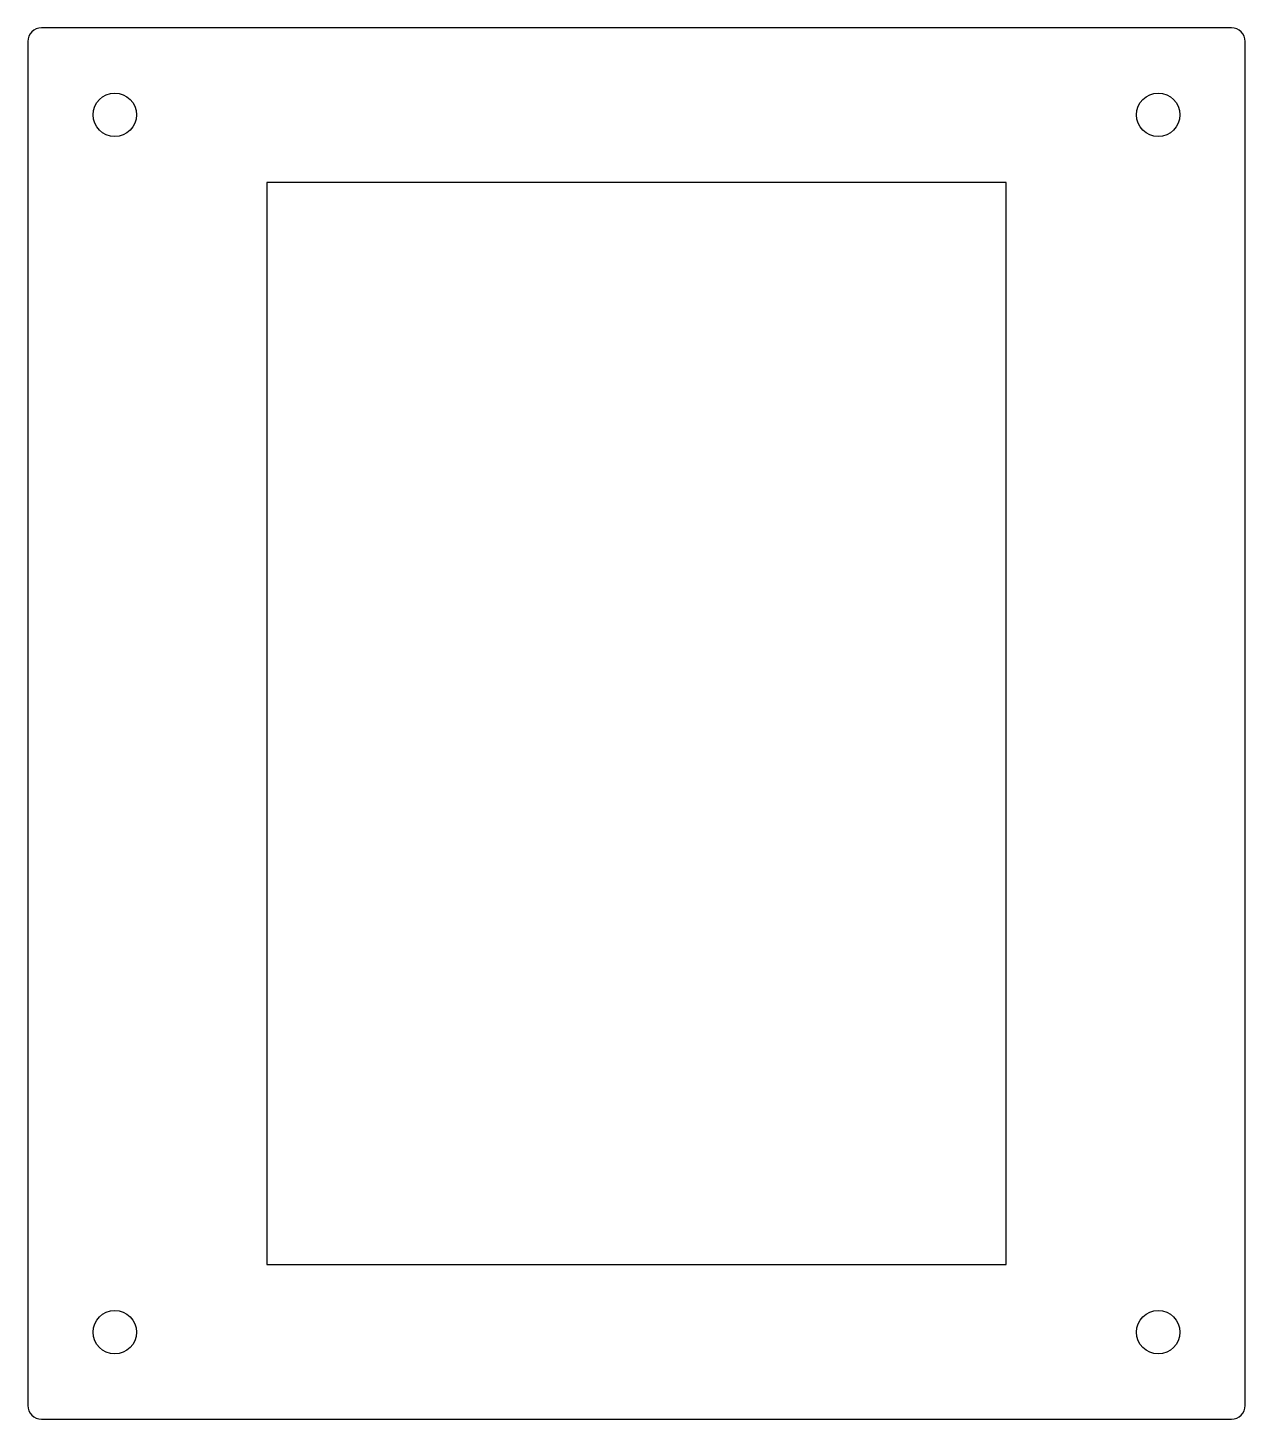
# Model space of a CAD drawing. Header units: millimetres. Extents: x 0 to 89, y -102 to 0.
import ezdxf

# ---------------------------------------------------------------- set-up
doc = ezdxf.new("R2010")
doc.units = ezdxf.units.MM

msp = doc.modelspace()

# ---------------------------------------------------------------- linework, layer by layer
at = {"color": 7, "linetype": 'Continuous', "lineweight": 25}
for p, q in [((87.9, 0), (1, 0)), ((0, -1), (0, -100.6)), ((88.9, -100.6), (88.9, -1)), ((71.45, -11.3), (17.45, -11.3)), ((17.45, -11.3), (17.45, -90.3)), ((71.45, -90.3), (71.45, -11.3)), ((17.45, -90.3), (71.45, -90.3)), ((1, -101.6), (87.9, -101.6))]:
    msp.add_line(p, q, dxfattribs=at)
for centre in [(6.35, -6.35), (82.55, -6.35), (6.35, -95.25), (82.55, -95.25)]:
    msp.add_circle(centre, 1.59, dxfattribs=at)
for centre, start, end in [((1, -1), 90, 180), ((87.9, -1), 0, 90), ((1, -100.6), 180, 270), ((87.9, -100.6), 270, 0)]:
    msp.add_arc(centre, 1, start, end, dxfattribs=at)

doc.saveas('drawing.dxf')
